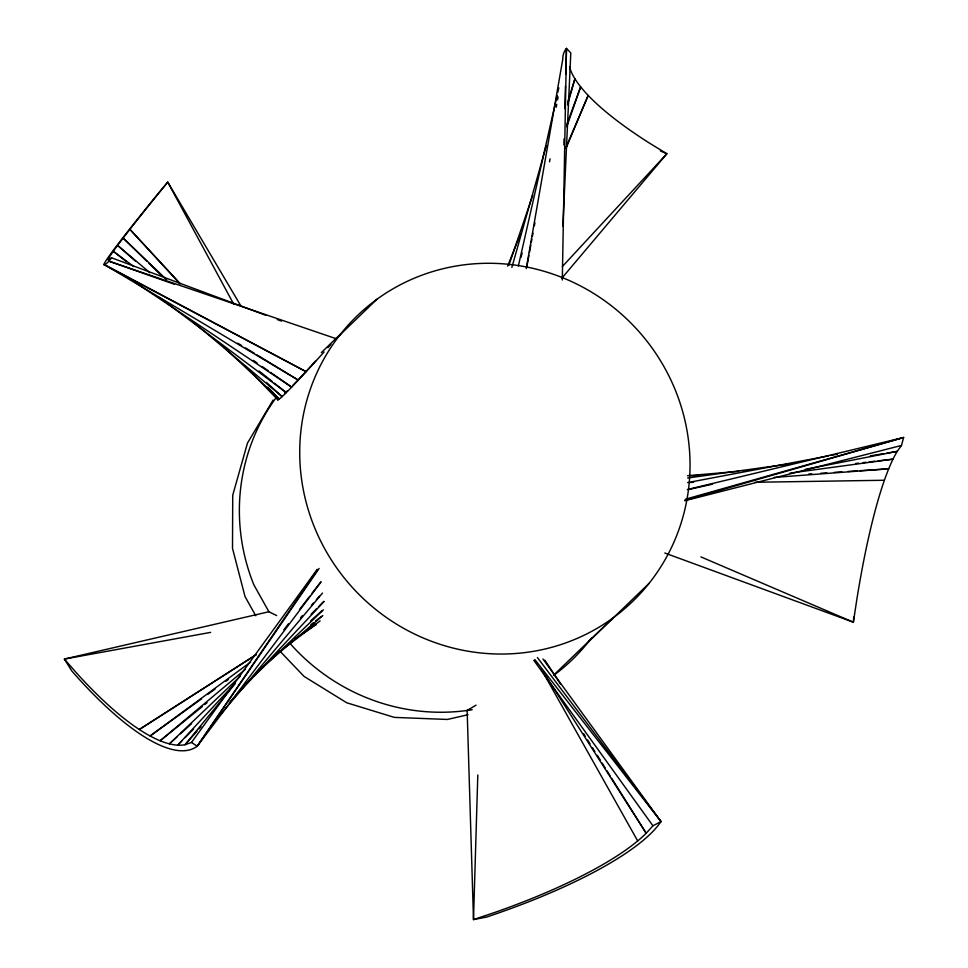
<?xml version="1.0" encoding="UTF-8"?>
<svg xmlns="http://www.w3.org/2000/svg" width="968" height="968" viewBox="0 0 968 968"><rect width="100%" height="100%" fill="white"/><g stroke="black" fill="none" stroke-linecap="round" stroke-linejoin="round"><path stroke-width="1.45" d="M562.299 279.994L566.474 48.4L570.805 52.938L562.868 226.343M563.86 144.91L564.017 138.872M564.84 108.718L565.457 86.104M565.784 74.04L566.474 48.4A243.694 61.577 23 0 0 562.783 59.23L526.265 268.68M477.805 774.981L473.497 919.6L486.626 917.047A243.694 62.291 -16.1 0 0 661.011 821.578L542.927 658.978M853.74 616.725L853.389 622.218L664.798 553.018M526.725 267.265L528.903 255.407M529.448 252.442L530.815 245.037M531.359 242.073L531.904 239.12M532.461 236.156L533.005 233.191M534.36 225.786L534.917 222.821M556.201 107.279L556.745 104.314M557.568 99.873L558.112 96.909M549.497 161.838L550.09 158.885M518.364 266.006L557.157 95.239M557.822 92.299L558.826 87.882M521.014 257.379L522.115 252.999M700.88 556.89L853.389 622.218L856.632 600.717A239.144 39.7 -84 0 1 897.251 451.378L901.474 445.461L903.64 437.5L687.304 489.554M567.575 104.907L574.907 78.783L567.768 101.858M511.866 267.41L546.315 145.587M508.817 265.45L532.715 195.391M566.716 126.796L580.643 86.854L566.619 125.029M507.631 266.127L520.566 233.881M565.953 148.406L588.169 95.445L565.687 148.177M273.109 400.074L247.469 443.09L232.731 495.205L232.501 548.324L245.001 596.506L255.782 615.793M276.679 615.587L268.91 611.752L64.36 659.075L71.874 671.066A243.694 72.068 57.6 0 0 197.206 746.219L317.516 569.571M210.661 632.37L64.36 659.075L77.67 674.26A239.144 70.422 57.5 0 0 185.069 744.707L191.482 742.456L197.206 746.219L319.125 568.458M191.482 742.456L317.214 569.378M265.946 315.326L111.55 257.791L109.021 261.203L174.506 284.326M197.206 746.219L320.965 582.058M283.818 629.793L288.44 623.803M299.548 609.453L309.724 596.3M311.575 593.916L320.831 581.949M234.946 683.904L185.069 744.707L197.024 731.167M219.494 715.8L322.513 593.057M561.803 278.239L666.867 153.743L650.109 143.518A239.144 60.706 22.9 0 1 569.607 67.119M300.491 617.862L302.476 615.587M311.418 605.375L313.402 603.1M316.379 599.688L319.367 596.288M199.021 728.904L201.017 726.653M537.409 657.538L661.011 821.578L652.928 825.801L646.176 833.266A239.144 60.681 -16.2 0 1 494.587 912.509L473.497 919.6L467.145 710.476L476.038 705.164M562.323 266.587L666.867 153.743L660.357 150.947M235.2 683.105L177.713 745.154L181.948 740.859M229.513 702.478L324.014 601.551M185.118 737.628L193.588 729.037M311.079 614.256L316.391 608.896M318.508 606.755L323.808 601.394M321.34 352.606L340.736 333.887M334.94 339.768L376.963 299.221M553.514 675.265L612.78 618.092A198.404 192.088 46 0 0 570.6 281.131A198.404 192.088 46 0 0 301.242 476.752A198.404 192.088 46 0 0 612.78 618.092M588.665 641.639L649.02 583.426M240.512 676.051L169.388 743.835L177.168 736.769M244.94 684.763L250.397 679.56M253.664 676.438L323.397 609.828M180.508 733.732L191.628 723.628M310.776 620.67L322.066 610.639M262.243 667.242L322.852 615.6M245.509 669.178L160.143 740.774L202.373 706.531M204.72 704.631L207.067 702.732M111.55 257.791L109.227 259.642A239.144 6.135 -49.7 0 1 156.707 195.718L167.754 182.117L240.778 305.755M310.825 624.711L313.209 622.86M315.58 621.008L321.521 616.374M276.739 653.739L280.357 651.004M282.765 649.177L320.106 620.887M250.603 662.1L150.088 735.982L201.501 698.896M207.624 694.48L214.969 689.18M225.98 681.242L228.436 679.475M308.804 628.365L315.036 624.13M294.986 638.892L316.318 624.554M255.794 654.852L139.295 729.509L256.423 654.61M467.145 710.476L469.964 709.411M684.739 500.408L903.64 437.5L685.368 499.246M684.848 500.746L901.474 445.461M468.028 714.723L447.41 719.454L394.339 717.385L346.738 702.78L304.133 676.463L279.643 650.871M688.889 489.457L712.46 484.194M805.352 469.335L897.251 451.378L886.809 453.121M687.655 482.596L828.39 455.904M831.343 455.347L837.272 454.222M870.401 455.868L883.832 453.617M690.765 482.572L693.754 482.088M687.667 477.986L790.699 463.769M789.973 473.11L892.992 459.159L878.049 460.889M855.627 463.49L858.616 463.152M863.105 462.631L866.094 462.281M869.082 461.93L875.06 461.24M687.474 475.736L738.705 471.331M743.218 470.944L746.231 470.69M774.243 477.418L888.685 468.814L860.02 470.69M808.716 474.042L811.741 473.848M820.791 473.255L826.829 472.856M834.368 472.36L841.918 471.876M847.956 471.476L857.007 470.884M691.261 475.748L698.775 475.482M754.967 482.27L884.365 480.261M336.017 338.655L109.021 261.203A243.694 6.449 -49.6 0 1 158.788 192.801L167.754 182.117L233.615 304M277.272 319.549L281.531 321.122M104.314 264.893L306.154 371.7L103.999 264.349L298.313 380.121L257.077 354.966M237.753 343.18L241.613 345.54M245.485 347.899L254.499 353.393M127.582 277.296L131.333 279.812M135.096 282.329L291.658 387.115L270.641 372.45M253.326 360.362L257.04 362.952M261.977 366.4L268.16 370.72M133.826 266.587L113.329 251.317L126.336 261.614M159.369 297.478L165.419 302.004M167.827 303.819L286.25 392.633L274.416 383.219M259.037 370.974L272.044 381.331M193.152 322.029L282.111 396.602L266.418 382.408M149.919 272.746L117.624 245.424L135.714 261.372M224.177 347.488L279.304 399.01L267.725 387.152M166.581 279.655L123.166 238.08L146.894 261.336M149.048 263.453L161.995 276.134M245.497 366.231L277.84 399.832M180.181 283.672L129.906 229.356L179.927 283.672M534.844 659.523L661.011 821.578M533.804 660.309L652.928 825.801M544.899 660.2L560.545 684.122M543.859 672.857L646.176 833.266L611.691 778.332M583.631 733.611L585.229 736.164M587.636 740L590.044 743.835M592.452 747.671L594.86 751.507M597.268 755.33L600.475 760.449M602.072 763.002L605.278 768.108M606.888 770.661L610.094 775.779M541.185 669.021L637.682 840.926M268.91 611.752L253.797 584.708A198.404 192.088 46 0 1 276.8 396.759M472.178 709.701A198.404 192.088 46 0 1 290.182 643.623M591.363 638.166A198.404 192.088 46 0 1 554.797 674.563M330.935 344.342A243.694 6.328 -49.6 0 1 327.971 347.657M324.038 352.037A243.694 6.328 -49.6 0 1 277.731 399.058M316.016 360.568A239.144 6.389 -49.7 0 1 292.989 385.179M287.339 390.757A239.144 6.389 -49.7 0 1 284.894 392.96"/></g></svg>
